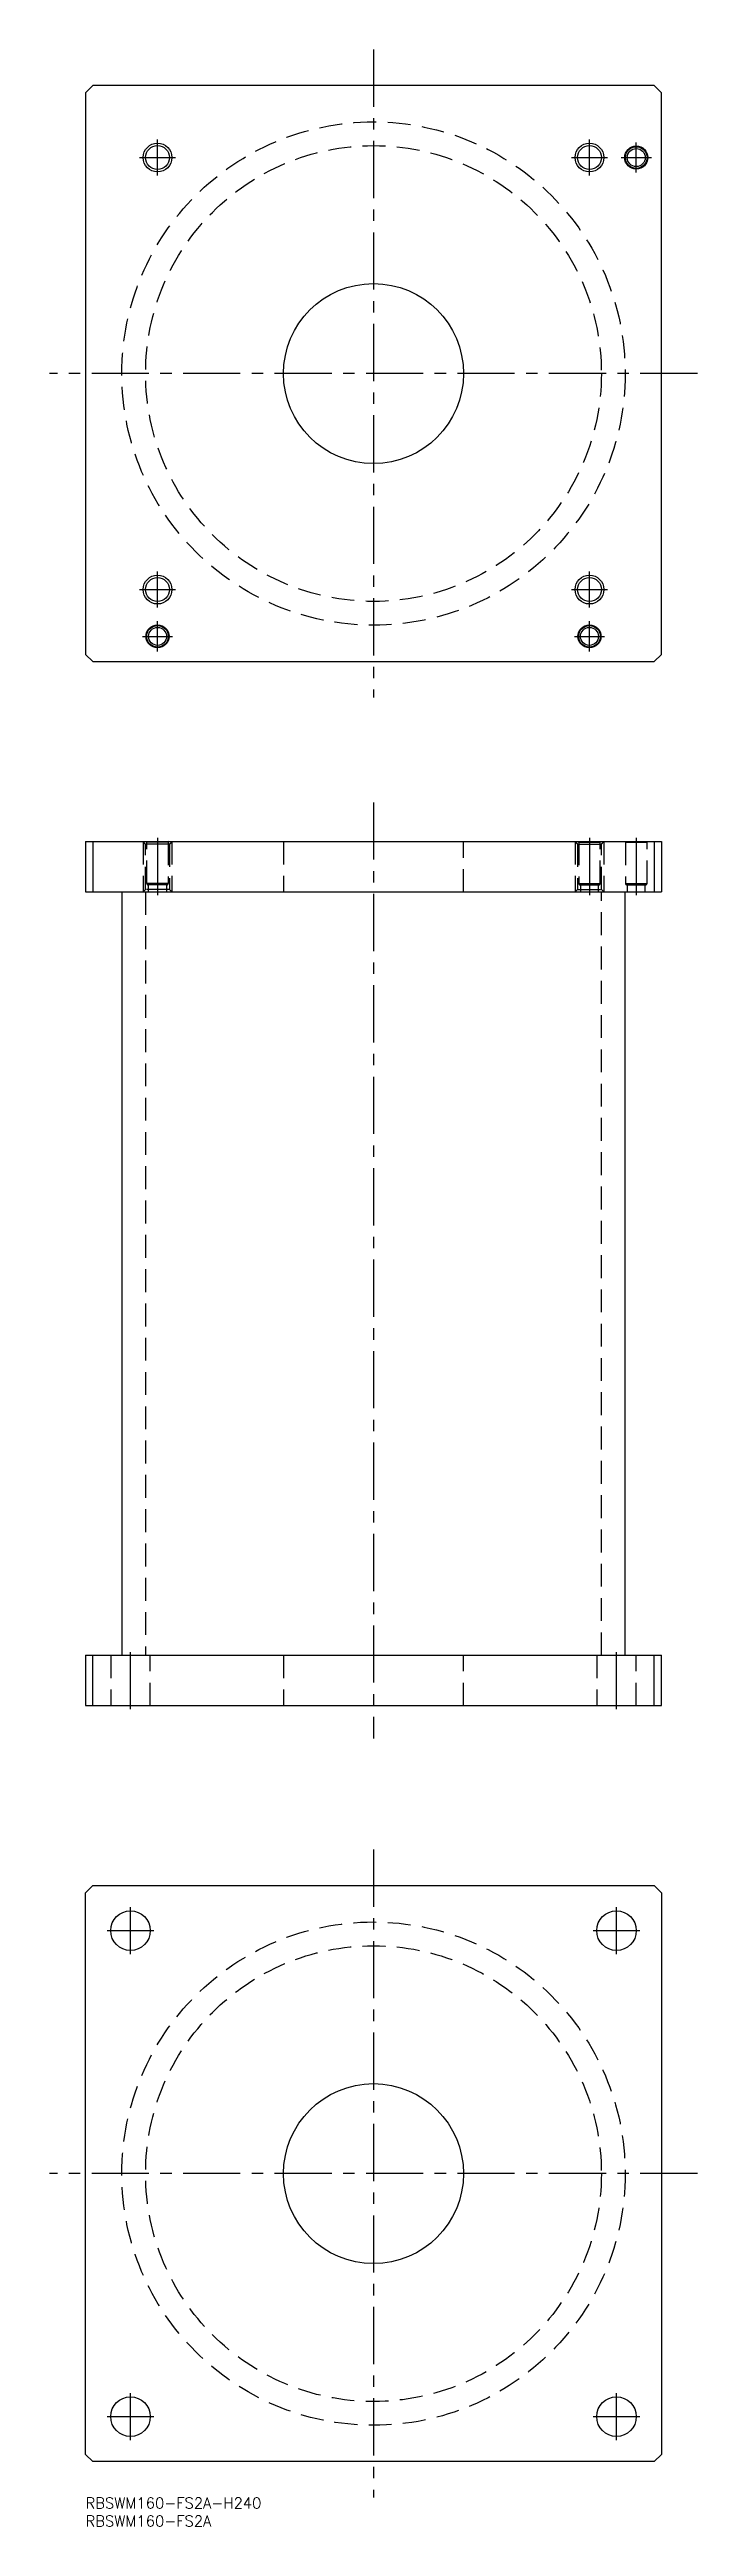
# Model space of a CAD drawing. Extents: x -10 to 170, y -8 to 680.
import ezdxf

# ---------------------------------------------------------------- set-up
doc = ezdxf.new("R2010")
doc.units = 0
doc.header["$LTSCALE"] = 0.5
doc.linetypes.add('CENTER', pattern=[50.8, 31.75, -6.35, 6.35, -6.35])
doc.linetypes.add('DASHED', pattern=[19.05, 12.7, -6.35])
for name, color, linetype in [('MSM_CENTER', 1, 'CENTER'), ('MSM_CONTINUOUS', 7, 'CONTINUOUS'), ('MSM_DASHED', 4, 'DASHED'), ('MSM_NARROW', 5, 'CONTINUOUS'), ('MSM_PART_NUMBER', 7, 'CONTINUOUS')]:
    doc.layers.add(name, color=color, linetype=linetype)
doc.styles.get("Standard").update_dxf_attribs({"font": 'txt.shx', "height": 3, "bigfont": 'bigfont.shx'})

msp = doc.modelspace()

# ---------------------------------------------------------------- linework, layer by layer
at = {"layer": 'MSM_CENTER'}
for p, q in [((80, 680), (80, 500)), ((20, 645), (20, 655)), ((140, 645), (140, 655)), ((153, 645.8), (153, 654.2)), ((15, 650), (25, 650)), ((135, 650), (145, 650)), ((148.8, 650), (157.2, 650)), ((170, 590), (-10, 590)), ((15, 530), (25, 530)), ((20, 525), (20, 535)), ((135, 530), (145, 530)), ((140, 525), (140, 535)), ((15.8, 517), (24.2, 517)), ((20, 512.8), (20, 521.2)), ((135.8, 517), (144.2, 517)), ((140, 512.8), (140, 521.2)), ((80, 470.8738), (80, 210.8738)), ((20, 461), (20, 445)), ((140, 461), (140, 445)), ((153, 461), (153, 445)), ((12.4749, 219), (12.4749, 235)), ((147.5251, 219), (147.5251, 235)), ((80, 180), (80, 0)), ((12.5, 151), (12.5, 164)), ((147.5, 151), (147.5, 164)), ((6, 157.5), (19, 157.5)), ((141, 157.5), (154, 157.5)), ((170, 90), (-10, 90)), ((12.5, 16), (12.5, 29)), ((147.5, 16), (147.5, 29)), ((6, 22.5), (19, 22.5)), ((141, 22.5), (154, 22.5))]:
    msp.add_line(p, q, dxfattribs=at)
at = {"layer": 'MSM_CONTINUOUS'}
for p, q in [((2, 670), (0, 668)), ((0, 668), (0, 512)), ((158, 670), (2, 670)), ((160, 668), (158, 670)), ((160, 512), (160, 668)), ((0, 512), (2, 510)), ((2, 510), (158, 510)), ((158, 510), (160, 512)), ((0, 460), (158, 460)), ((0, 460), (0, 446)), ((2, 460), (2, 446)), ((158, 460), (158, 446)), ((158, 460), (160, 460)), ((160, 460), (160, 446)), ((0, 446), (160, 446)), ((10.1, 446), (10.1, 234)), ((149.9, 234), (149.9, 446)), ((0, 234), (160, 234)), ((0, 234), (0, 220)), ((2, 220), (2, 234)), ((158, 220), (158, 234)), ((160, 220), (160, 234)), ((0, 220), (160, 220)), ((0, 168), (2, 170)), ((0, 12), (0, 168)), ((2, 170), (158, 170)), ((158, 170), (160, 168)), ((160, 168), (160, 12)), ((2, 10), (0, 12)), ((158, 10), (2, 10)), ((160, 12), (158, 10))]:
    msp.add_line(p, q, dxfattribs=at)
for centre, radius in [((20, 650), 3.3235), ((140, 650), 3.3235), ((153, 650), 3.2), ((153, 650), 3), ((153, 650), 2.5), ((80, 590), 25), ((20, 530), 3.3235), ((140, 530), 3.3235), ((20, 517), 3.2), ((20, 517), 3), ((20, 517), 2.5), ((140, 517), 3.2), ((140, 517), 3), ((140, 517), 2.5), ((12.5, 157.5), 5.5), ((147.5, 157.5), 5.5), ((80, 90), 25), ((12.5, 22.5), 5.5), ((147.5, 22.5), 5.5)]:
    msp.add_circle(centre, radius, dxfattribs=at)
at = {"layer": 'MSM_DASHED'}
for p, q in [((16.6765, 459.3235), (16, 460)), ((16, 460), (16, 446)), ((23.3235, 459.3235), (16.6765, 459.3235)), ((16.6765, 446.6765), (16.6765, 459.3235)), ((17, 459.8), (16.8, 460)), ((23, 459.8), (17, 459.8)), ((17, 448.4), (17, 459.8)), ((23.2, 460), (23, 459.8)), ((23, 459.8), (23, 448.4)), ((24, 460), (23.3235, 459.3235)), ((23.3235, 459.3235), (23.3235, 446.6765)), ((24, 460), (24, 446)), ((55, 460), (55, 446)), ((105, 446), (105, 460)), ((136, 460), (136.6765, 459.3235)), ((136, 460), (136, 446)), ((136.6765, 459.3235), (143.3235, 459.3235)), ((136.6765, 459.3235), (136.6765, 446.6765)), ((136.8, 460), (137, 459.8)), ((137, 459.8), (143, 459.8)), ((137, 459.8), (137, 448.4)), ((143, 459.8), (143.2, 460)), ((143, 448.4), (143, 459.8)), ((143.3235, 459.3235), (144, 460)), ((143.3235, 446.6765), (143.3235, 459.3235)), ((144, 460), (144, 446)), ((149.8, 460), (150, 459.8)), ((150, 459.8), (156, 459.8)), ((150, 459.8), (150, 448.4)), ((156, 459.8), (156.2, 460)), ((156, 448.4), (156, 459.8)), ((23, 448.4), (17, 448.4)), ((22.6, 448), (17.4, 448)), ((17.5, 446), (17.5, 448)), ((22.5, 448), (22.5, 446)), ((137, 448.4), (143, 448.4)), ((137.4, 448), (142.6, 448)), ((137.5, 448), (137.5, 446)), ((142.5, 446), (142.5, 448)), ((150, 448.4), (156, 448.4)), ((150.4, 448), (155.6, 448)), ((150.5, 448), (150.5, 446)), ((155.5, 446), (155.5, 448)), ((16, 446), (16.6765, 446.6765)), ((23.3235, 446.6765), (16.6765, 446.6765)), ((16.7, 446), (16.7, 234)), ((23.3235, 446.6765), (24, 446)), ((136.6765, 446.6765), (136, 446)), ((136.6765, 446.6765), (143.3235, 446.6765)), ((143.3, 234), (143.3, 446)), ((144, 446), (143.3235, 446.6765)), ((7, 234), (7, 220)), ((18, 220), (18, 234)), ((55, 234), (55, 220)), ((105, 220), (105, 234)), ((142, 234), (142, 220)), ((153, 220), (153, 234))]:
    msp.add_line(p, q, dxfattribs=at)
for centre, radius in [((80, 590), 69.9), ((80, 590), 63.3), ((80, 90), 69.9), ((80, 90), 63.3)]:
    msp.add_circle(centre, radius, dxfattribs=at)
for centre, start, end in [((17.4, 448.4), 180, 270), ((22.6, 448.4), 270, 0), ((137.4, 448.4), 180, 270), ((142.6, 448.4), 270, 0), ((150.4, 448.4), 180, 270), ((155.6, 448.4), 270, 0)]:
    msp.add_arc(centre, 0.4, start, end, dxfattribs=at)
at = {"layer": 'MSM_NARROW'}
for centre in [(20, 650), (140, 650), (20, 530), (140, 530)]:
    msp.add_circle(centre, 4, dxfattribs=at)

# ---------------------------------------------------------------- texts
at = {"layer": 'MSM_PART_NUMBER'}
for s, p in [('RBSWM160-FS2A-H240', (0, -3)), ('RBSWM160-FS2A', (0, -8))]:
    msp.add_text(s, height=3, dxfattribs=at).set_placement(p)

doc.saveas('drawing.dxf')
